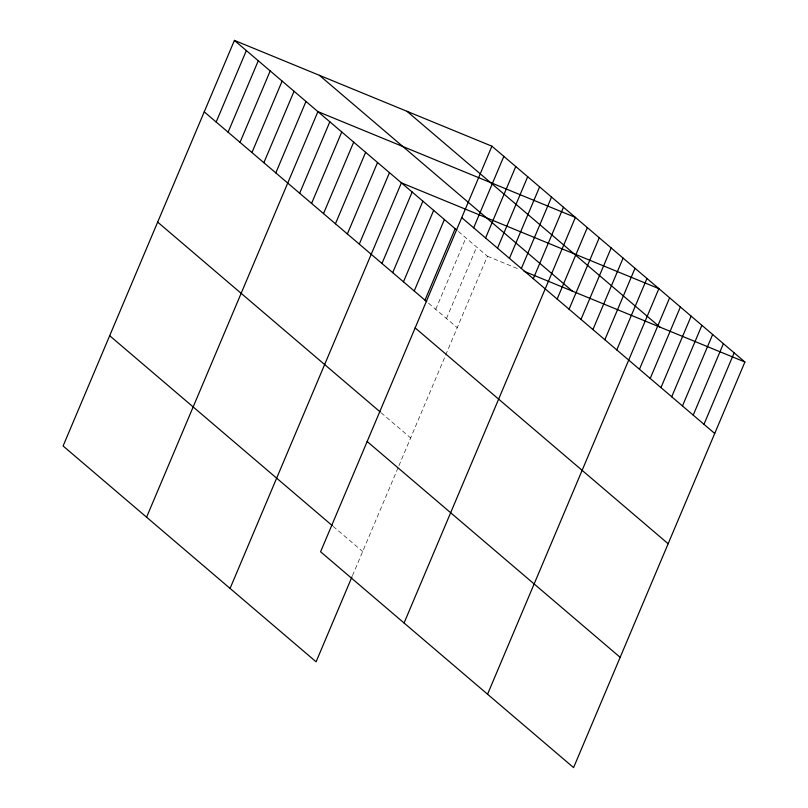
<?xml version="1.0" encoding="UTF-8"?>
<svg xmlns="http://www.w3.org/2000/svg" width="808" height="808" viewBox="0 0 808 808"><rect width="100%" height="100%" fill="white"/><g stroke="black" fill="none" stroke-linecap="round" stroke-linejoin="round"><path stroke-width="0.61" stroke-dasharray="4.04 3.03" d="M435.734 309.333L465.913 237.875M446.481 318.504L476.659 247.056M352.48 575.66L398.415 466.923M398.899 465.761L487.416 256.227L457.843 230.997M487.416 256.227L519.564 269.438M428.563 303.212L457.237 327.674M381.083 412.716L410.656 437.936M333.098 526.321L362.671 551.541"/><path stroke-width="1.21" d="M491.91 146.197L320.584 551.773L573.579 767.6L744.905 362.014L491.91 146.197L234.421 40.4L63.095 445.986L316.09 661.803L351.995 576.811M216.17 122.028L246.349 50.571M228.088 132.199L258.277 60.752M240.016 142.37L270.205 70.922M251.944 152.55L282.123 81.103M263.873 162.721L294.051 91.274M275.801 172.902L305.979 101.444M146.581 517.201L317.908 111.625L575.397 217.413L404.071 622.998M299.657 193.243L329.836 121.796M311.585 203.424L341.764 131.967M323.503 213.595L353.692 142.147M335.431 223.766L365.62 152.318M347.359 233.946L377.548 162.499M359.287 244.117L389.466 172.67M230.068 588.426L401.394 182.84L658.884 288.638L487.557 694.224M381.972 263.469L412.151 192.021M392.718 272.639L422.897 201.192M403.475 281.81L433.654 210.363M414.221 290.981L444.41 219.534M424.978 300.152L455.156 228.704M473.66 227.816L503.839 156.368M485.578 237.996L515.767 166.539M497.506 248.167L527.695 176.72M509.434 258.338L539.613 186.89M521.362 268.519L551.541 197.061M533.29 278.689L563.469 207.242M557.146 299.041L587.325 227.593M569.074 309.212L599.253 237.764M580.992 319.392L611.181 247.935M592.92 329.563L623.109 258.116M604.849 339.734L635.027 268.286M616.777 349.914L646.955 278.467M639.461 369.256L669.64 297.809M650.208 378.437L680.386 306.979M660.964 387.608L691.143 316.15M671.711 396.779L701.9 325.331M682.467 405.949L712.646 334.502M693.214 415.12L723.402 343.673M703.97 424.291L734.149 352.844M524.16 271.316L744.905 362.014M406.939 111.282L659.934 327.109M319.392 75.316L572.387 291.132M461.732 217.645L714.726 433.472M234.421 40.4L456.954 230.24M204.242 111.847L426.765 301.687M415.15 327.907L668.145 543.734M157.661 222.109L380.194 411.949M367.165 441.511L620.16 657.338M109.676 335.714L332.199 525.553"/></g></svg>
